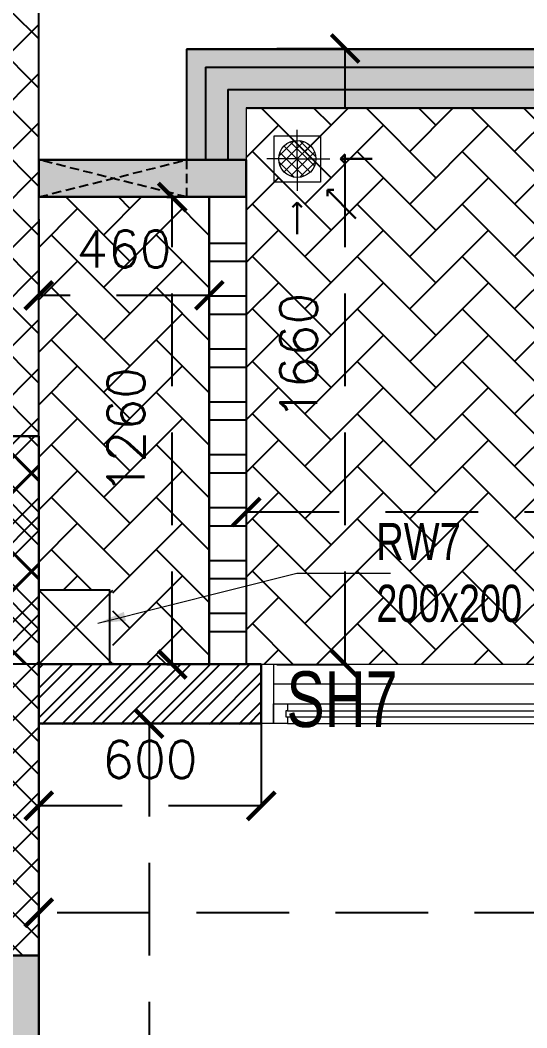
# Model space of a CAD drawing. Header units: millimetres. Extents: x 1180970 to 1231451, y -5737889 to -5695638.
# Drawn here: x 1186583 to 1187949, y -5710894 to -5708177 of the extents above; entities that cross this region are included whole.
import ezdxf

# ---------------------------------------------------------------- set-up
doc = ezdxf.new("R2010")
doc.units = ezdxf.units.MM
doc.header["$LTSCALE"] = 1000
doc.header["$MEASUREMENT"] = 0
for name, pattern in [('3BHK-A$1$AUDIT_D_120904163729-0', [0]), ('3BHK-A$2$HIDDEN', [0.375, 0.25, -0.125]), ('AUDIT_D_120904163729-0', [0]), ('T8(T9 IS SIMILAR) - GROUND FLOOR - DIMENSION & TEXTING$0$AUDIT_D_120904163729-0', [0]), ('T8(T9 IS SIMILAR) - GROUND FLOOR - DIMENSION & TEXTING$0$HIDDEN', [0.375, 0.25, -0.125]), ('T8(T9 IS SIMILAR) - GROUND FLOOR ELEVATION$0$AUDIT_D_120904163729-0', [0])]:
    doc.linetypes.add(name, pattern=pattern)
doc.layers.get('0').update_dxf_attribs({"linetype": 'AUDIT_D_120904163729-0'})
for name, color, linetype in [('3BHK-A$1$$1$CUT-OUT', 49, 'Continuous'), ('3BHK-A$1$A-DECK SUNK 125', 8, 'Continuous'), ('3BHK-A$1$A-Elev Feature-Chajja', 13, 'Continuous'), ('3BHK-A$1$A-HATCH -160', 251, '3BHK-A$1$AUDIT_D_120904163729-0'), ('3BHK-A$1$CUT-OUT', 49, 'Continuous'), ('3BHK-A$1$ELE 1', 1, 'Continuous'), ('T8(T9 IS SIMILAR) - GROUND FLOOR - DIMENSION & TEXTING$0$A-DIMENSIONS', 2, 'T8(T9 IS SIMILAR) - GROUND FLOOR - DIMENSION & TEXTING$0$HIDDEN'), ('T8(T9 IS SIMILAR) - GROUND FLOOR - DIMENSION & TEXTING$0$A-RWS NOS.', 1, 'T8(T9 IS SIMILAR) - GROUND FLOOR - DIMENSION & TEXTING$0$AUDIT_D_120904163729-0'), ('T8(T9 IS SIMILAR) - GROUND FLOOR ELEVATION$0$A-WALL HATCH', 252, 'T8(T9 IS SIMILAR) - GROUND FLOOR ELEVATION$0$AUDIT_D_120904163729-0'), ('T8(T9 IS SIMILAR) - GROUND FLOOR ELEVATION$0$A-WALL-FEATURES', 6, 'T8(T9 IS SIMILAR) - GROUND FLOOR ELEVATION$0$AUDIT_D_120904163729-0'), ('T8(T9 IS SIMILAR) - GROUND FLOOR$0$$0$A-DECK SUNK 125', 8, 'Continuous'), ('T8(T9 IS SIMILAR) - GROUND FLOOR$1$STAIRS', 1, 'Continuous')]:
    doc.layers.add(name, color=color, linetype=linetype)
for name, color, linetype, lineweight in [('3BHK-A$1$D&W', 8, 'Continuous', 25), ('3BHK-A$1$Ele', 8, 'Continuous', 15), ('3BHK-A$1$Window', 4, 'Continuous', 20), ('3BHK-A$2$a-TOI-fixtures', 251, 'Continuous', 0), ('3BHK-A$2$A-WALL- 160', 6, 'Continuous', 30), ('T8 - GROUND FLOOR CORE$0$a-Text', 4, 'Continuous', 0), ('T8(T9 IS SIMILAR) - GROUND FLOOR - DIMENSION & TEXTING$0$R0-18-10-2014-T1-1st Podium Floor Plan$0$Text', 2, 'Continuous', 0), ('T8(T9 IS SIMILAR) - GROUND FLOOR$0$D&W', 8, 'Continuous', 25)]:
    doc.layers.add(name, color=color, linetype=linetype, lineweight=lineweight)
doc.styles.add('3BHK-A$1$Romans 1', font='romans.shx', dxfattribs={"height": 100})
doc.styles.add('T8 - GROUND FLOOR CORE$0$ARIAL ARROW', font='swisscl.ttf')
doc.styles.add('T8(T9 IS SIMILAR) - GROUND FLOOR - DIMENSION & TEXTING$0$ARIAL ARROW', font='swisscl.ttf')
doc.styles.add('T8(T9 IS SIMILAR) - GROUND FLOOR - DIMENSION & TEXTING$0$Romans 1', font='romans.shx', dxfattribs={"height": 100})
doc.styles.add('T8(T9 IS SIMILAR) - GROUND FLOOR - DIMENSION & TEXTING$0$Tahoma', font='tahoma.ttf')
doc.dimstyles.new('3BHK-A$1$ALPINE S', dxfattribs={"dimscale": 0, "dimtxt": 100, "dimasz": 75, "dimexe": 0, "dimexo": 0, "dimgap": 75, "dimtad": 1, "dimdec": 0, "dimzin": 0, "dimdsep": 46, "dimtxsty": '3BHK-A$1$Romans 1', "dimblk": '3BHK-A$1$_ArchTick', "dimcen": 0.09, "dimclrd": 256, "dimclre": 256, "dimclrt": 7, "dimadec": 0, "dimazin": 0, "dimtfac": 1, "dimtdec": 0, "dimtofl": 0, "dimtmove": 1, "dimatfit": 0, "dimldrblk": '3BHK-A$1$_Open90', "dimfxl": 1, "dimtolj": 1, "dimtzin": 0, "dimarcsym": 0})
doc.dimstyles.new('T8(T9 IS SIMILAR) - GROUND FLOOR - DIMENSION & TEXTING$0$ALPINE S', dxfattribs={"dimscale": 0, "dimtxt": 100, "dimasz": 75, "dimexe": 0, "dimexo": 0, "dimgap": 75, "dimtad": 1, "dimdec": 0, "dimzin": 0, "dimdsep": 46, "dimtxsty": 'T8(T9 IS SIMILAR) - GROUND FLOOR - DIMENSION & TEXTING$0$Romans 1', "dimblk": 'T8(T9 IS SIMILAR) - GROUND FLOOR - DIMENSION & TEXTING$0$_ArchTick', "dimcen": 0.09, "dimclrd": 256, "dimclre": 256, "dimclrt": 7, "dimadec": 0, "dimazin": 0, "dimtfac": 1, "dimtdec": 0, "dimtofl": 0, "dimtmove": 1, "dimatfit": 0, "dimldrblk": 'T8(T9 IS SIMILAR) - GROUND FLOOR - DIMENSION & TEXTING$0$_Open90', "dimfxl": 1, "dimtolj": 1, "dimtzin": 0, "dimarcsym": 0})
doc.dimstyles.new('T8(T9 IS SIMILAR) - GROUND FLOOR - DIMENSION & TEXTING$0$SAMATA STD', dxfattribs={"dimtxt": 100, "dimasz": 50, "dimexe": 50, "dimexo": 50, "dimgap": 10, "dimtad": 0, "dimdec": 0, "dimrnd": 5, "dimzin": 0, "dimdsep": 46, "dimtxsty": 'T8(T9 IS SIMILAR) - GROUND FLOOR - DIMENSION & TEXTING$0$Tahoma', "dimblk": 'T8(T9 IS SIMILAR) - GROUND FLOOR - DIMENSION & TEXTING$0$_Origin2', "dimcen": -50, "dimdle": 50, "dimclrd": 7, "dimclre": 7, "dimclrt": 7, "dimadec": 0, "dimazin": 0, "dimtfac": 1, "dimtdec": 0, "dimtmove": 1, "dimatfit": 3, "dimfxl": 150, "dimtfill": 1, "dimtolj": 1, "dimtzin": 0, "dimlwd": -1, "dimlwe": -1, "dimarcsym": 0})

# ---------------------------------------------------------------- blocks, each defined once
blk = doc.blocks.new('3BHK-A$1$2400')
at = {"layer": '3BHK-A$1$Window', "color": 1, "lineweight": 13}
for p, q in [((1151176.5, -5692111.9), (1148842.5, -5692111.9)), ((1149607.5, -5692111.9), (1148880, -5692111.9)), ((1149607.5, -5692165.3), (1148880, -5692165.3)), ((1150373.7, -5692165.3), (1149645, -5692165.3)), ((1150411.2, -5692165.3), (1151176.5, -5692165.3)), ((1149607.5, -5692218.6), (1148842.5, -5692218.6)), ((1150373.7, -5692218.6), (1149645, -5692218.6)), ((1151139, -5692218.6), (1150411.2, -5692218.6)), ((1150373.7, -5692271.9), (1148842.5, -5692271.9)), ((1151139, -5692271.9), (1150411.2, -5692271.9))]:
    blk.add_line(p, q, dxfattribs=at)
at = {"layer": '3BHK-A$1$Window', "color": 5, "lineweight": 13}
for p, q in [((1149607.5, -5692142.2), (1148880, -5692142.2)), ((1149607.5, -5692146.7), (1148880, -5692146.7)), ((1150373.7, -5692183.8), (1149645, -5692183.8)), ((1150373.7, -5692200), (1149645, -5692200)), ((1151139, -5692237.2), (1150411.2, -5692237.2)), ((1151139, -5692253.3), (1150411.2, -5692253.3))]:
    blk.add_line(p, q, dxfattribs=at)
at = {"layer": '3BHK-A$1$Window', "color": 4, "lineweight": 13}
for points in [[(1148842.5, -5692111.9), (1148809.5, -5692111.9), (1148809.5, -5692271.9), (1148842.5, -5692271.9)], [(1148880, -5692146.7), (1148880, -5692165.3), (1148842.5, -5692165.3), (1148842.5, -5692111.9), (1148880, -5692111.9), (1148880, -5692142.2), (1148875.5, -5692142.2), (1148875.5, -5692146.7)], [(1149607.5, -5692146.7), (1149607.5, -5692165.3), (1149645, -5692165.3), (1149645, -5692111.9), (1149607.5, -5692111.9), (1149607.5, -5692142.2), (1149612, -5692142.2), (1149612, -5692146.7)], [(1151209.5, -5692111.9), (1151176.5, -5692111.9), (1151176.5, -5692271.9), (1151209.5, -5692271.9)], [(1149645, -5692200), (1149645, -5692218.6), (1149607.5, -5692218.6), (1149607.5, -5692165.3), (1149645, -5692165.3), (1149645, -5692183.8), (1149640.5, -5692183.8), (1149640.5, -5692200)], [(1150373.7, -5692200), (1150373.7, -5692218.6), (1150411.2, -5692218.6), (1150411.2, -5692165.3), (1150373.7, -5692165.3), (1150373.7, -5692183.8), (1150378.2, -5692183.8), (1150378.2, -5692200)], [(1150411.2, -5692253.3), (1150411.2, -5692271.9), (1150373.7, -5692271.9), (1150373.7, -5692218.6), (1150411.2, -5692218.6), (1150411.2, -5692237.2), (1150406.7, -5692237.2), (1150406.7, -5692253.3)], [(1151139, -5692253.3), (1151139, -5692271.9), (1151176.5, -5692271.9), (1151176.5, -5692218.6), (1151139, -5692218.6), (1151139, -5692237.2), (1151143.5, -5692237.2), (1151143.5, -5692253.3)]]:
    blk.add_lwpolyline(points, close=True, dxfattribs=at)
blk = doc.blocks.new('3BHK-A$1$_ArchTick')
at = {"color": 0, "linetype": 'ByBlock', "const_width": 0.15}
blk.add_lwpolyline([(-0.5, -0.5), (0.5, 0.5)], dxfattribs=at)
blk = doc.blocks.new('3BHK-A$1$_Open90')
at = {"color": 0, "linetype": 'ByBlock', "lineweight": -2}
for p, q in [((0, 0), (-1, 0)), ((-0.5, 0.5), (0, 0)), ((0, 0), (-0.5, -0.5))]:
    blk.add_line(p, q, dxfattribs=at)
blk = doc.blocks.new('T8 - GROUND FLOOR CORE')
at = {"layer": 'T8 - GROUND FLOOR CORE$0$a-Text', "linetype": 'ByBlock', "insert": (1187600, -5710084.9, 0.6), "char_height": 150, "width": 3499.366, "attachment_point": 9, "style": 'T8 - GROUND FLOOR CORE$0$ARIAL ARROW'}
blk.add_mtext('SH7', dxfattribs=at)
blk = doc.blocks.new('T8(T9 IS SIMILAR) - GROUND FLOOR ELEVATION')
at = {"layer": 'T8(T9 IS SIMILAR) - GROUND FLOOR ELEVATION$0$A-WALL HATCH', "linetype": 'ByBlock'}
h = blk.add_hatch(dxfattribs=at)
h.set_pattern_fill('ANSI37', color=256, scale=750)
h.set_pattern_definition([(45, (-0.1, -0.21), (-66.2912607, 66.2912607), []), (135, (-0.1, -0.21), (-66.2912607, -66.2912607), [])])
h.paths.add_polyline_path([(1186632.3, -5709913.9), (1186432.3, -5709913.9), (1186432.3, -5708154.2), (1186632.3, -5708154.2)])
h.paths.add_polyline_path([(1190032.3, -5708154), (1190232.6, -5708154), (1190232.6, -5709913.7), (1190032.3, -5709913.7)])
h.paths.add_polyline_path([(1202792.3, -5700405.8), (1202592.3, -5700405.8), (1202592.3, -5701090.3), (1202792.3, -5701090.3)])
h.paths.add_polyline_path([(1209952.2, -5700405.8), (1209752.2, -5700405.8), (1209752.2, -5701092), (1209952.2, -5701092)])
h.paths.add_polyline_path([(1222512.1, -5708154), (1222311.7, -5708154), (1222311.7, -5709913.7), (1222512.1, -5709913.7)])
h.paths.add_polyline_path([(1225912.1, -5709913.9), (1226112.1, -5709913.9), (1226112.1, -5708154.2), (1225912.1, -5708154.2)])
h.paths.add_polyline_path([(1209852.3, -5729369.1), (1210052.3, -5729369.1), (1210052.3, -5728684.2), (1209852.3, -5728684.2)])
h.paths.add_polyline_path([(1202692.1, -5729369.1), (1202492, -5729369.1), (1202492, -5728684.2), (1202692.1, -5728684.2)])
at = {"layer": 'T8(T9 IS SIMILAR) - GROUND FLOOR ELEVATION$0$A-WALL-FEATURES', "linetype": 'ByBlock'}
blk.add_lwpolyline([(1186632.4, -5709913.7), (1186432.4, -5709913.7), (1186432.4, -5708154), (1186632.4, -5708154)], close=True, dxfattribs=at)
blk = doc.blocks.new('T8(T9 IS SIMILAR) - GROUND FLOOR - DIMENSION & TEXTING$0$_ArchTick')
at = {"color": 0, "linetype": 'ByBlock', "const_width": 0.15}
blk.add_lwpolyline([(-0.5, -0.5), (0.5, 0.5)], dxfattribs=at)
blk = doc.blocks.new('*D547')
at = {"layer": 'T8(T9 IS SIMILAR) - GROUND FLOOR - DIMENSION & TEXTING$0$A-DIMENSIONS', "linetype": 'T8(T9 IS SIMILAR) - GROUND FLOOR - DIMENSION & TEXTING$0$HIDDEN', "lineweight": -2, "transparency": 16777216}
for p, q in [((1187192.6, -5709788.3), (1187192.6, -5709502.9)), ((1190032.6, -5709788.3), (1190032.6, -5709502.9))]:
    blk.add_line(p, q, dxfattribs=at)
at = {"layer": 'T8(T9 IS SIMILAR) - GROUND FLOOR - DIMENSION & TEXTING$0$A-DIMENSIONS', "lineweight": -2, "transparency": 16777216}
blk.add_line((1187192.6, -5709502.9), (1190032.6, -5709502.9), dxfattribs=at)
at = {"layer": 'T8(T9 IS SIMILAR) - GROUND FLOOR - DIMENSION & TEXTING$0$A-DIMENSIONS', "linetype": 'ByBlock', "lineweight": -2, "transparency": 16777216, "xscale": 75, "yscale": 75, "zscale": 75, "rotation": 180}
blk.add_blockref('T8(T9 IS SIMILAR) - GROUND FLOOR - DIMENSION & TEXTING$0$_ArchTick', (1187192.6, -5709502.9), dxfattribs=at)
at = {"layer": 'T8(T9 IS SIMILAR) - GROUND FLOOR - DIMENSION & TEXTING$0$A-DIMENSIONS', "linetype": 'ByBlock', "lineweight": -2, "transparency": 16777216, "xscale": 75, "yscale": 75, "zscale": 75}
blk.add_blockref('T8(T9 IS SIMILAR) - GROUND FLOOR - DIMENSION & TEXTING$0$_ArchTick', (1190032.6, -5709502.9), dxfattribs=at)
at = {"layer": 'T8(T9 IS SIMILAR) - GROUND FLOOR - DIMENSION & TEXTING$0$A-DIMENSIONS', "color": 7, "linetype": 'ByBlock', "transparency": 16777216, "insert": (1188612.6, -5709377.9), "char_height": 100, "attachment_point": 5, "style": 'T8(T9 IS SIMILAR) - GROUND FLOOR - DIMENSION & TEXTING$0$Romans 1'}
blk.add_mtext('\\A1;2840', dxfattribs=at)
blk = doc.blocks.new('T8(T9 IS SIMILAR) - GROUND FLOOR - DIMENSION & TEXTING$0$_Open90')
at = {"color": 0, "linetype": 'ByBlock', "lineweight": -2}
for p, q in [((-0.5, 0.5), (0, 0)), ((0, 0), (-1, 0)), ((0, 0), (-0.5, -0.5))]:
    blk.add_line(p, q, dxfattribs=at)
blk = doc.blocks.new('*D548')
at = {"layer": 'T8(T9 IS SIMILAR) - GROUND FLOOR - DIMENSION & TEXTING$0$A-DIMENSIONS', "linetype": 'T8(T9 IS SIMILAR) - GROUND FLOOR - DIMENSION & TEXTING$0$HIDDEN', "lineweight": -2, "transparency": 16777216}
for p, q in [((1187274.3, -5708253.4), (1187458.8, -5708253.4)), ((1187274.3, -5709913.9), (1187458.8, -5709913.9))]:
    blk.add_line(p, q, dxfattribs=at)
at = {"layer": 'T8(T9 IS SIMILAR) - GROUND FLOOR - DIMENSION & TEXTING$0$A-DIMENSIONS', "lineweight": -2, "transparency": 16777216}
blk.add_line((1187458.8, -5709913.9), (1187458.8, -5708253.4), dxfattribs=at)
at = {"layer": 'T8(T9 IS SIMILAR) - GROUND FLOOR - DIMENSION & TEXTING$0$A-DIMENSIONS', "linetype": 'ByBlock', "lineweight": -2, "transparency": 16777216, "xscale": 75, "yscale": 75, "zscale": 75}
for p, rotation in [((1187458.8, -5708253.4), 90), ((1187458.8, -5709913.9), 270)]:
    blk.add_blockref('T8(T9 IS SIMILAR) - GROUND FLOOR - DIMENSION & TEXTING$0$_ArchTick', p, dxfattribs=dict(at, rotation=rotation))
at = {"layer": 'T8(T9 IS SIMILAR) - GROUND FLOOR - DIMENSION & TEXTING$0$A-DIMENSIONS', "color": 7, "linetype": 'ByBlock', "transparency": 16777216, "insert": (1187333.8, -5709083.6), "char_height": 100, "attachment_point": 5, "rotation": 90, "style": 'T8(T9 IS SIMILAR) - GROUND FLOOR - DIMENSION & TEXTING$0$Romans 1'}
blk.add_mtext('\\A1;1660', dxfattribs=at)
blk = doc.blocks.new('*D549')
at = {"layer": 'T8(T9 IS SIMILAR) - GROUND FLOOR - DIMENSION & TEXTING$0$A-DIMENSIONS', "linetype": 'T8(T9 IS SIMILAR) - GROUND FLOOR - DIMENSION & TEXTING$0$HIDDEN', "lineweight": -2, "transparency": 16777216}
for p, q in [((1186632.6, -5708713.8), (1186632.6, -5708919.2)), ((1187092.6, -5708713.8), (1187092.6, -5708919.2))]:
    blk.add_line(p, q, dxfattribs=at)
at = {"layer": 'T8(T9 IS SIMILAR) - GROUND FLOOR - DIMENSION & TEXTING$0$A-DIMENSIONS', "lineweight": -2, "transparency": 16777216}
blk.add_line((1187092.6, -5708919.2), (1186632.6, -5708919.2), dxfattribs=at)
at = {"layer": 'T8(T9 IS SIMILAR) - GROUND FLOOR - DIMENSION & TEXTING$0$A-DIMENSIONS', "linetype": 'ByBlock', "lineweight": -2, "transparency": 16777216, "xscale": 75, "yscale": 75, "zscale": 75, "rotation": 180}
blk.add_blockref('T8(T9 IS SIMILAR) - GROUND FLOOR - DIMENSION & TEXTING$0$_ArchTick', (1186632.6, -5708919.2), dxfattribs=at)
at = {"layer": 'T8(T9 IS SIMILAR) - GROUND FLOOR - DIMENSION & TEXTING$0$A-DIMENSIONS', "linetype": 'ByBlock', "lineweight": -2, "transparency": 16777216, "xscale": 75, "yscale": 75, "zscale": 75}
blk.add_blockref('T8(T9 IS SIMILAR) - GROUND FLOOR - DIMENSION & TEXTING$0$_ArchTick', (1187092.6, -5708919.2), dxfattribs=at)
at = {"layer": 'T8(T9 IS SIMILAR) - GROUND FLOOR - DIMENSION & TEXTING$0$A-DIMENSIONS', "color": 7, "linetype": 'ByBlock', "transparency": 16777216, "insert": (1186862.6, -5708794.2), "char_height": 100, "attachment_point": 5, "style": 'T8(T9 IS SIMILAR) - GROUND FLOOR - DIMENSION & TEXTING$0$Romans 1'}
blk.add_mtext('\\A1;460', dxfattribs=at)
blk = doc.blocks.new('*D550')
at = {"layer": 'T8(T9 IS SIMILAR) - GROUND FLOOR - DIMENSION & TEXTING$0$A-DIMENSIONS', "linetype": 'T8(T9 IS SIMILAR) - GROUND FLOOR - DIMENSION & TEXTING$0$HIDDEN', "lineweight": -2, "transparency": 16777216}
for p, q in [((1186977.7, -5708654), (1186992.9, -5708654)), ((1186977.7, -5709913.9), (1186992.9, -5709913.9))]:
    blk.add_line(p, q, dxfattribs=at)
at = {"layer": 'T8(T9 IS SIMILAR) - GROUND FLOOR - DIMENSION & TEXTING$0$A-DIMENSIONS', "lineweight": -2, "transparency": 16777216}
blk.add_line((1186992.9, -5709913.9), (1186992.9, -5708654), dxfattribs=at)
at = {"layer": 'T8(T9 IS SIMILAR) - GROUND FLOOR - DIMENSION & TEXTING$0$A-DIMENSIONS', "linetype": 'ByBlock', "lineweight": -2, "transparency": 16777216, "xscale": 75, "yscale": 75, "zscale": 75}
for p, rotation in [((1186992.9, -5708654), 90), ((1186992.9, -5709913.9), 270)]:
    blk.add_blockref('T8(T9 IS SIMILAR) - GROUND FLOOR - DIMENSION & TEXTING$0$_ArchTick', p, dxfattribs=dict(at, rotation=rotation))
at = {"layer": 'T8(T9 IS SIMILAR) - GROUND FLOOR - DIMENSION & TEXTING$0$A-DIMENSIONS', "color": 7, "linetype": 'ByBlock', "transparency": 16777216, "insert": (1186867.9, -5709283.9), "char_height": 100, "attachment_point": 5, "rotation": 90, "style": 'T8(T9 IS SIMILAR) - GROUND FLOOR - DIMENSION & TEXTING$0$Romans 1'}
blk.add_mtext('\\A1;1260', dxfattribs=at)
blk = doc.blocks.new('*D552')
at = {"layer": 'T8(T9 IS SIMILAR) - GROUND FLOOR - DIMENSION & TEXTING$0$A-DIMENSIONS', "linetype": 'T8(T9 IS SIMILAR) - GROUND FLOOR - DIMENSION & TEXTING$0$HIDDEN', "lineweight": -2, "transparency": 16777216}
for p, q in [((1186632.7, -5710234), (1186632.7, -5710583.6)), ((1189932.8, -5710234), (1189932.8, -5710583.6))]:
    blk.add_line(p, q, dxfattribs=at)
at = {"layer": 'T8(T9 IS SIMILAR) - GROUND FLOOR - DIMENSION & TEXTING$0$A-DIMENSIONS', "lineweight": -2, "transparency": 16777216}
blk.add_line((1189932.8, -5710583.6), (1186632.7, -5710583.6), dxfattribs=at)
at = {"layer": 'T8(T9 IS SIMILAR) - GROUND FLOOR - DIMENSION & TEXTING$0$A-DIMENSIONS', "linetype": 'ByBlock', "lineweight": -2, "transparency": 16777216, "xscale": 75, "yscale": 75, "zscale": 75, "rotation": 180}
blk.add_blockref('T8(T9 IS SIMILAR) - GROUND FLOOR - DIMENSION & TEXTING$0$_ArchTick', (1186632.7, -5710583.6), dxfattribs=at)
at = {"layer": 'T8(T9 IS SIMILAR) - GROUND FLOOR - DIMENSION & TEXTING$0$A-DIMENSIONS', "linetype": 'ByBlock', "lineweight": -2, "transparency": 16777216, "xscale": 75, "yscale": 75, "zscale": 75}
blk.add_blockref('T8(T9 IS SIMILAR) - GROUND FLOOR - DIMENSION & TEXTING$0$_ArchTick', (1189932.8, -5710583.6), dxfattribs=at)
at = {"layer": 'T8(T9 IS SIMILAR) - GROUND FLOOR - DIMENSION & TEXTING$0$A-DIMENSIONS', "color": 7, "linetype": 'ByBlock', "transparency": 16777216, "insert": (1188282.7, -5710458.6), "char_height": 100, "attachment_point": 5, "style": 'T8(T9 IS SIMILAR) - GROUND FLOOR - DIMENSION & TEXTING$0$Romans 1'}
blk.add_mtext('\\A1;3300', dxfattribs=at)
blk = doc.blocks.new('*D563')
at = {"layer": 'T8(T9 IS SIMILAR) - GROUND FLOOR - DIMENSION & TEXTING$0$A-DIMENSIONS', "linetype": 'T8(T9 IS SIMILAR) - GROUND FLOOR - DIMENSION & TEXTING$0$HIDDEN', "lineweight": -2, "transparency": 16777216}
for p, q in [((1186632.7, -5710073.9), (1186632.7, -5710295.3)), ((1187232.7, -5710073.7), (1187232.7, -5710295.3))]:
    blk.add_line(p, q, dxfattribs=at)
at = {"layer": 'T8(T9 IS SIMILAR) - GROUND FLOOR - DIMENSION & TEXTING$0$A-DIMENSIONS', "lineweight": -2, "transparency": 16777216}
blk.add_line((1187232.7, -5710295.3), (1186632.7, -5710295.3), dxfattribs=at)
at = {"layer": 'T8(T9 IS SIMILAR) - GROUND FLOOR - DIMENSION & TEXTING$0$A-DIMENSIONS', "linetype": 'ByBlock', "lineweight": -2, "transparency": 16777216, "xscale": 75, "yscale": 75, "zscale": 75, "rotation": 180}
blk.add_blockref('T8(T9 IS SIMILAR) - GROUND FLOOR - DIMENSION & TEXTING$0$_ArchTick', (1186632.7, -5710295.3), dxfattribs=at)
at = {"layer": 'T8(T9 IS SIMILAR) - GROUND FLOOR - DIMENSION & TEXTING$0$A-DIMENSIONS', "linetype": 'ByBlock', "lineweight": -2, "transparency": 16777216, "xscale": 75, "yscale": 75, "zscale": 75}
blk.add_blockref('T8(T9 IS SIMILAR) - GROUND FLOOR - DIMENSION & TEXTING$0$_ArchTick', (1187232.7, -5710295.3), dxfattribs=at)
at = {"layer": 'T8(T9 IS SIMILAR) - GROUND FLOOR - DIMENSION & TEXTING$0$A-DIMENSIONS', "color": 7, "linetype": 'ByBlock', "transparency": 16777216, "insert": (1186932.7, -5710170.3), "char_height": 100, "attachment_point": 5, "style": 'T8(T9 IS SIMILAR) - GROUND FLOOR - DIMENSION & TEXTING$0$Romans 1'}
blk.add_mtext('\\A1;600', dxfattribs=at)
blk = doc.blocks.new('*D534')
at = {"layer": 'T8(T9 IS SIMILAR) - GROUND FLOOR - DIMENSION & TEXTING$0$A-DIMENSIONS', "linetype": 'T8(T9 IS SIMILAR) - GROUND FLOOR - DIMENSION & TEXTING$0$HIDDEN', "lineweight": -2, "transparency": 16777216}
for p, q in [((1187097.1, -5710073.7), (1186930.2, -5710073.7)), ((1187097.1, -5714748.5), (1186930.2, -5714748.5))]:
    blk.add_line(p, q, dxfattribs=at)
at = {"layer": 'T8(T9 IS SIMILAR) - GROUND FLOOR - DIMENSION & TEXTING$0$A-DIMENSIONS', "lineweight": -2, "transparency": 16777216}
blk.add_line((1186930.2, -5710073.7), (1186930.2, -5714748.5), dxfattribs=at)
at = {"layer": 'T8(T9 IS SIMILAR) - GROUND FLOOR - DIMENSION & TEXTING$0$A-DIMENSIONS', "linetype": 'ByBlock', "lineweight": -2, "transparency": 16777216, "xscale": 75, "yscale": 75, "zscale": 75}
for p, rotation in [((1186930.2, -5710073.7), 90), ((1186930.2, -5714748.5), 270)]:
    blk.add_blockref('T8(T9 IS SIMILAR) - GROUND FLOOR - DIMENSION & TEXTING$0$_ArchTick', p, dxfattribs=dict(at, rotation=rotation))
at = {"layer": 'T8(T9 IS SIMILAR) - GROUND FLOOR - DIMENSION & TEXTING$0$A-DIMENSIONS', "color": 7, "linetype": 'ByBlock', "transparency": 16777216, "insert": (1186805.2, -5712411.1), "char_height": 100, "attachment_point": 5, "rotation": 90, "style": 'T8(T9 IS SIMILAR) - GROUND FLOOR - DIMENSION & TEXTING$0$Romans 1'}
blk.add_mtext('\\A1;4675', dxfattribs=at)
blk = doc.blocks.new('T8(T9 IS SIMILAR) - GROUND FLOOR - DIMENSION & TEXTING$0$_Origin2')
at = {"color": 0, "linetype": 'ByBlock', "lineweight": -2}
blk.add_line((-0.5, 0), (-1, 0), dxfattribs=at)
for radius in [0.5, 0.25]:
    blk.add_circle((0, 0), radius, dxfattribs=at)
blk = doc.blocks.new('3BHK-A$1$A$C1DA736AB')
at = {"layer": '3BHK-A$2$a-TOI-fixtures', "linetype": 'ByBlock'}
for points in [[(117, 0.4, 0), (202.3, 0.4, 0)], [(81.7, -82.8, 0), (158.2, -159.9, 0)], [(0.4, -117, 0), (0.4, -202.3, 0)]]:
    blk.add_leader(points, dimstyle='3BHK-A$1$ALPINE S', override={"dimscale": 1, "dimasz": 25, "dimtad": 0, "dimfxl": 5, "dimtfill": 1, "dimarcsym": 1}, dxfattribs=at)
blk = doc.blocks.new('3BHK-A$1$Type-A-First Floor Plan-bottom-up$0$FLOOR TRAP-flat-6')
at = {"layer": '3BHK-A$2$a-TOI-fixtures'}
h = blk.add_hatch(dxfattribs=at)
h.set_pattern_fill('ACET-2D-_USER', color=256, scale=20, angle=45, style=0, double=1, pattern_type=0)
h.set_pattern_definition([(45, (-789896.981, 5385770.066), (-14.142135624, 14.142135624), []), (135, (-789896.981, 5385770.066), (-14.142135624, -14.142135624), [])])
edge = h.paths.add_edge_path()
edge.add_arc((150, 150), 50, 0, 360)
for q in [(150, 228.6), (67.6, 150), (237.4, 150), (150, 63.6)]:
    blk.add_line((150, 150), q, dxfattribs=at)
blk.add_lwpolyline([(87.5, 212.5), (212.5, 212.5), (212.5, 87.5), (87.5, 87.5)], close=True, dxfattribs=at)
blk.add_circle((150, 150), 50, dxfattribs=at)
at = {"layer": '3BHK-A$2$A-WALL- 160', "linetype": 'ByBlock'}
blk.add_blockref('3BHK-A$1$A$C1DA736AB', (149.6, 149.6, 0), dxfattribs=at)
blk = doc.blocks.new('3BHK-A')
at = {"layer": '3BHK-A$1$A-DECK SUNK 125'}
h = blk.add_hatch(dxfattribs=at)
h.set_pattern_fill('AR-HBONE', color=256, scale=25)
h.set_pattern_definition([(45, (25997.86, -10382.14), (1e-14, 141.4213562), [300, -100]), (135, (26068.57, -10311.43), (1e-14, 141.4213562), [300, -100])])
h.paths.add_polyline_path([(1187192.4, -5708413.7), (1189472.4, -5708413.6), (1189472.4, -5708714), (1190032.4, -5708714), (1190032.4, -5709913.5), (1187192.3, -5709913.5)])
h = blk.add_hatch(dxfattribs=at)
h.set_pattern_fill('AR-HBONE', color=256, scale=25)
edge = h.paths.add_edge_path(flags=17)
edge.add_arc((1186782.7, -5709763.7), 13, 0, 360)
h.paths.add_polyline_path([(1187092.7, -5709913.7), (1186832.7, -5709913.7), (1186832.7, -5709713.7), (1186632.7, -5709713.7), (1186632.7, -5708653.7), (1187092.7, -5708653.7)])
at = {"layer": '3BHK-A$1$A-HATCH -160', "linetype": 'ByBlock'}
h = blk.add_hatch(dxfattribs=at)
h.set_pattern_fill('ZIGZAG', color=256, scale=250)
h.set_pattern_definition([(9e-15, (1e-08, 0), (31.25, 31.25), [31.25, -31.25]), (90, (31.25, 0), (-31.25, 31.25), [31.25, -31.25])])
h.paths.add_polyline_path([(1185182.8, -5714749.5), (1186532.7, -5714749.5), (1186532.7, -5714149.5), (1186632.7, -5714149.5), (1186632.7, -5714749.5), (1188712.7, -5714749.5), (1188712.7, -5714049.5), (1189032.5, -5714049.5), (1189032.5, -5714149.5), (1188812.7, -5714149.5), (1188812.7, -5715449.5), (1189032.5, -5715449.5), (1189032.5, -5715549.5), (1188712.7, -5715549.5), (1188712.7, -5714849.5), (1186632.7, -5714849.5), (1186632.7, -5715664.5), (1186532.7, -5715664.5), (1186532.7, -5714849.5), (1185182.8, -5714849.5)])
h.paths.add_polyline_path([(1185182.8, -5713249.5), (1185782.7, -5713249.5), (1185782.7, -5713149.5), (1185182.8, -5713149.5)])
h.paths.add_polyline_path([(1186532.7, -5710699.5), (1186632.7, -5710699.5), (1186632.7, -5713249.5), (1186532.7, -5713249.5)])
h.paths.add_polyline_path([(1186532.7, -5717399.5), (1186632.7, -5717399.5), (1186632.7, -5716414.5), (1186532.7, -5716414.5)])
h.paths.add_polyline_path([(1194902.2, -5715375), (1194082.3, -5715375), (1194082.3, -5715475), (1194902.2, -5715475)])
h.paths.add_polyline_path([(1195782.2, -5715375), (1196682.2, -5715375), (1196682.2, -5715475), (1195782.2, -5715475)])
h.paths.add_polyline_path([(1194132.5, -5714149.9), (1196532.4, -5714149.9), (1196532.4, -5714049.9), (1194132.5, -5714049.9)])
h.paths.add_polyline_path([(1197432.4, -5711800.2), (1197532.4, -5711800.2), (1197532.4, -5714149.9), (1197432.4, -5714149.9)])
h.paths.add_polyline_path([(1198282.4, -5714149.9), (1198958.7, -5714149.9), (1198958.7, -5714049.9), (1198282.4, -5714049.9)])
h.paths.add_polyline_path([(1196871.9, -5720208.6), (1196082.2, -5720209.7), (1196082.3, -5720109.7), (1196082.2, -5720109.7), (1196182.2, -5720109.7), (1196871.9, -5720108.6)])
h.paths.add_polyline_path([(1193397.2, -5709939.9), (1193882.3, -5709939.6), (1193882.3, -5710040.1), (1193397.3, -5710040.1)])
h.paths.add_polyline_path([(1186632.7, -5708554.7), (1187192.3, -5708554.8), (1187192.3, -5708654.7), (1186632.7, -5708654.7)])
h.paths.add_polyline_path([(1194182.3, -5715724), (1194082.3, -5715724), (1194082.3, -5715474), (1194182.3, -5715474)])
h = blk.add_hatch(dxfattribs=at)
h.set_pattern_fill('ANSI37', color=256, scale=500)
h.set_pattern_definition([(45, (-0.65, 1286.84), (-44.1941738, 44.1941738), []), (135, (-0.65, 1286.84), (-44.1941738, -44.1941738), [])])
h.paths.add_polyline_path([(1186432.8, -5709298.6), (1186632.7, -5709298.6), (1186632.7, -5710698.5), (1186432.9, -5710698.5)])
h = blk.add_hatch(dxfattribs=at)
h.set_pattern_fill('ANSI32', color=256, scale=150)
h.set_pattern_definition([(45, (-0.65, 1285.594), (-39.77475644, 39.77475644), []), (45, (25.864, 1285.594), (-39.77475644, 39.77475644), [])])
h.paths.add_polyline_path([(1186632.7, -5710074.9), (1187232.7, -5710074.9), (1187232.7, -5709914.9), (1186632.7, -5709914.9)])
at = {"color": 5, "linetype": '3BHK-A$2$HIDDEN', "ltscale": 0.1}
for p, q in [((1187032.4, -5708653.7, 0.6), (1186632.7, -5708553.7, 0.6)), ((1186632.7, -5708653.7), (1187032.4, -5708553.7, 0.6))]:
    blk.add_line(p, q, dxfattribs=at)
at = {"color": 5, "linetype": '3BHK-A$2$HIDDEN', "ltscale": 0.1, "elevation": 0.6}
blk.add_lwpolyline([(1187032.4, -5708553.7), (1186632.7, -5708553.7), (1186632.7, -5708653.7), (1187032.4, -5708653.7)], close=True, dxfattribs=at)
at = {"layer": '3BHK-A$1$$1$CUT-OUT', "elevation": 0}
blk.add_lwpolyline([(1187192.3, -5708653.7), (1187192.3, -5709913.7), (1187092.3, -5709913.6), (1187092.4, -5708653.7)], close=True, dxfattribs=at)
blk.add_lwpolyline([(1187092.3, -5709913.7), (1187092.4, -5708653.7)], dxfattribs=at)
at = {"layer": '3BHK-A$1$A-Elev Feature-Chajja', "color": 4, "elevation": 0}
for points in [[(1187192.3, -5708828.1), (1187092.3, -5708828.1), (1187092.3, -5708778.1), (1187192.3, -5708778.1)], [(1187192.3, -5708970.7), (1187092.3, -5708970.7), (1187092.3, -5708920.7), (1187192.3, -5708920.7)], [(1187192.3, -5709113.2), (1187092.3, -5709113.2), (1187092.3, -5709063.2), (1187192.3, -5709063.2)], [(1187192.3, -5709255.8), (1187092.3, -5709255.8), (1187092.3, -5709205.8), (1187192.3, -5709205.8)], [(1187192.3, -5709398.4), (1187092.3, -5709398.4), (1187092.3, -5709348.4), (1187192.3, -5709348.4)], [(1187192.3, -5709540.9), (1187092.3, -5709540.9), (1187092.3, -5709491), (1187192.3, -5709491)], [(1187192.3, -5709683.5), (1187092.3, -5709683.5), (1187092.3, -5709633.5), (1187192.3, -5709633.5)], [(1187192.3, -5709826.1), (1187092.3, -5709826.1), (1187092.3, -5709776.1), (1187192.3, -5709776.1)]]:
    blk.add_lwpolyline(points, close=True, dxfattribs=at)
at = {"layer": '3BHK-A$1$CUT-OUT'}
blk.add_lwpolyline([(1187092.7, -5709913.7), (1186824.7, -5709913.7), (1186824.7, -5709713.7), (1186632.7, -5709713.7), (1186632.7, -5708653.7), (1187092.7, -5708653.7)], close=True, dxfattribs=at)
at = {"layer": '3BHK-A$1$CUT-OUT', "linetype": 'ByBlock', "elevation": 0.6}
blk.add_lwpolyline([(1186632.7, -5709913.7), (1186832.7, -5709713.7)], dxfattribs=at)
at = {"layer": '3BHK-A$1$CUT-OUT', "linetype": 'ByBlock'}
blk.add_lwpolyline([(1186632.7, -5709713.7), (1186832.7, -5709913.7)], dxfattribs=at)
at = {"layer": '3BHK-A$1$D&W', "linetype": 'ByBlock'}
blk.add_line((1187192.4, -5708413.7, 0), (1189472.4, -5708413.7, 0), dxfattribs=at)
at = {"layer": '3BHK-A$1$Ele'}
for p, q in [((1187032.4, -5708253.7, 0), (1189632.4, -5708253.7, 0)), ((1187032.4, -5708253.7, 0), (1187032.4, -5708553.7, 0.6)), ((1187192.4, -5708413.7, 0), (1189472.4, -5708413.7, 0)), ((1187192.4, -5708413.7, 0), (1187192.4, -5708589.5, 0.6))]:
    blk.add_line(p, q, dxfattribs=at)
at = {"layer": '3BHK-A$1$ELE 1'}
for p, q in [((1187082.4, -5708303.7, 0), (1189582.4, -5708303.7, 0)), ((1187082.4, -5708303.7, 0), (1187082.4, -5708553.5, 0.6)), ((1187142.4, -5708363.7, 0), (1189522.4, -5708363.7, 0)), ((1187142.4, -5708363.7, 0), (1187142.4, -5708553.5, 0.6))]:
    blk.add_line(p, q, dxfattribs=at)
at = {"layer": '3BHK-A$2$A-WALL- 160', "linetype": 'ByBlock'}
for p, q in [((1186632.7, -5709298.6), (1186432.7, -5709298.6)), ((1186632.7, -5710698.5), (1186632.7, -5709298.6)), ((1187232.7, -5709914.1, 0), (1187232.7, -5710073.7, 0)), ((1187232.7, -5710073.7, 0), (1186632.7, -5710073.7, 0)), ((1186632.7, -5710698.5, 0), (1186132.8, -5710698.5, 0)), ((1186632.7, -5713248.5, 0), (1186632.7, -5710698.5, 0))]:
    blk.add_line(p, q, dxfattribs=at)
blk.add_lwpolyline([(1186632.7, -5708553.6), (1187192.3, -5708553.7), (1187192.3, -5708653.7), (1186632.7, -5708653.7)], close=True, dxfattribs=at)
at = {"layer": '3BHK-A$2$A-WALL- 160', "linetype": 'ByBlock', "elevation": 0}
blk.add_lwpolyline([(1187232.7, -5709913.7), (1186632.8, -5709913.7)], dxfattribs=at)
at = {"layer": '3BHK-A$2$a-TOI-fixtures', "extrusion": (0, 0, -1), "xscale": -1, "zscale": -1}
blk.add_blockref('3BHK-A$1$Type-A-First Floor Plan-bottom-up$0$FLOOR TRAP-flat-6', (-1187179.9, -5708701.1), dxfattribs=at)
at = {"layer": '3BHK-A$2$A-WALL- 160', "linetype": 'ByBlock', "xscale": -1}
blk.add_blockref('3BHK-A$1$2400', (2338442.2, -17801.7, 0), dxfattribs=at)
blk = doc.blocks.new('T8(T9 IS SIMILAR) - GROUND FLOOR')
at = {"layer": 'T8(T9 IS SIMILAR) - GROUND FLOOR$1$STAIRS', "linetype": 'ByBlock', "elevation": 0}
blk.add_lwpolyline([(1187032.3, -5708555.4), (1187032.3, -5708254.9), (1189632.3, -5708254.9), (1189632.3, -5708555.3), (1190032.3, -5708555.2)], dxfattribs=at)
at = {"layer": 'T8(T9 IS SIMILAR) - GROUND FLOOR$0$D&W', "linetype": 'ByBlock'}
for name in ['T8 - GROUND FLOOR CORE', '3BHK-A']:
    blk.add_blockref(name, (0, 0), dxfattribs=at)
blk.add_blockref('T8(T9 IS SIMILAR) - GROUND FLOOR ELEVATION', (0, 0), dxfattribs=at)
at = {"layer": 'T8(T9 IS SIMILAR) - GROUND FLOOR$0$$0$A-DECK SUNK 125'}
h = blk.add_hatch(dxfattribs=at)
h.set_pattern_fill('AR-HBONE', color=256, scale=25)
h.set_pattern_definition([(45, (0.16, -4.76), (1e-14, 141.4213562), [300, -100]), (135, (70.87, 65.95), (1e-14, 141.4213562), [300, -100])])
h.paths.add_polyline_path([(1222512.2, -5708718.7), (1222512.1, -5708555.2), (1222912.3, -5708555.2), (1222912.3, -5708254.9), (1225512.4, -5708254.9), (1225512.4, -5708558.5), (1225352.5, -5708558.5), (1225352.4, -5708418.4), (1223072.4, -5708418.3), (1223072.4, -5708718.7)])
h.paths.add_polyline_path([(1222311.9, -5709227.6), (1221911.8, -5709227.6), (1221911.8, -5708928.3), (1218987.3, -5708928.6), (1218987.2, -5709943.6), (1219147.6, -5709943.5), (1219147.3, -5709093.5), (1221752.1, -5709093.5), (1221752.1, -5709392.6), (1222312, -5709392.6)])
h.paths.add_polyline_path([(1206347.5, -5700669.5), (1206347.5, -5700506.2), (1209277.5, -5700506.2), (1209277.5, -5701091.8), (1209117.5, -5701091.8), (1209117.5, -5700669.5)])
h.paths.add_polyline_path([(1206197.4, -5700669.5), (1206197.4, -5700509.3), (1203267.4, -5700509.3), (1203267.4, -5701091.7), (1203427.4, -5701091.9), (1203427.4, -5700669.5)])
h.paths.add_polyline_path([(1190232.9, -5709392.6), (1190232.9, -5709232.6), (1190632.9, -5709232.6), (1190632.9, -5708933.3), (1193557.7, -5708934.1), (1193557.8, -5709943.6), (1193397.4, -5709943.5), (1193397.7, -5709093.5), (1190792.9, -5709093.4), (1190792.9, -5709392.6)])
h.paths.add_polyline_path([(1190032.5, -5708718.7), (1190032.5, -5708558.7), (1189632.5, -5708558.6), (1189632.5, -5708258.3), (1187032.5, -5708258.2), (1187032.5, -5708558.7), (1187192.5, -5708558.7), (1187192.5, -5708418.4), (1189472.5, -5708418.3), (1189472.5, -5708718.7)])
h.paths.add_polyline_path([(1203267.4, -5728688.6), (1203427.4, -5728688.6), (1203427.4, -5729114.1), (1206197.4, -5729114.1), (1206197.4, -5729274.1), (1203267.4, -5729274.1)])
blk = doc.blocks.new('T8(T9 IS SIMILAR) - GROUND FLOOR - DIMENSION & TEXTING')
at = {"layer": 'T8(T9 IS SIMILAR) - GROUND FLOOR - DIMENSION & TEXTING$0$A-RWS NOS.', "linetype": 'ByBlock', "insert": (1187543, -5709532.6, -0.5), "char_height": 100, "width": 421.109, "attachment_point": 1, "style": 'T8(T9 IS SIMILAR) - GROUND FLOOR - DIMENSION & TEXTING$0$ARIAL ARROW'}
blk.add_mtext('RW7\\P200x200', dxfattribs=at)
at = {"layer": 'T8(T9 IS SIMILAR) - GROUND FLOOR - DIMENSION & TEXTING$0$A-DIMENSIONS', "linetype": 'ByBlock'}
for base, p1, p2, angle, picture, middle in [((1187458.8015, -5708253.3962, 0.4896), (1187274.254, -5709913.8618, 0.4896), (1187274.254, -5708253.3962, -0.0243), 90, '*D548', (1187333.8015, -5709083.629, 0.4896)), ((1186992.9, -5708654, 0.5), (1186977.7, -5709913.9, 0.5), (1186977.7, -5708654), 90, '*D550', (1186867.9, -5709283.9, 0.5)), ((1186632.6, -5708919.2, 0.5), (1187092.6, -5708713.8, 0.5), (1186632.6, -5708713.8, 0.5), 180, '*D549', (1186862.6, -5708794.2, 0.5)), ((1190032.6, -5709502.9, 0.5), (1187192.6, -5709788.3, 0.5), (1190032.6, -5709788.3, 0.5), 180, '*D547', (1188612.6, -5709377.9, 0.5)), ((1186930.2, -5714748.5, 0.5), (1187097.1, -5710073.7, 1), (1187097.1, -5714748.5, 1), 90, '*D534', (1186805.2, -5712411.1, 0.5)), ((1186632.7, -5710295.3, 0.5), (1187232.7, -5710073.7, 0.5), (1186632.7, -5710073.9, 0.5), 180, '*D563', (1186932.7, -5710170.3, 0.5)), ((1186632.7, -5710583.6, 0.5), (1189932.8, -5710234, 0), (1186632.7, -5710234, 0.5), 180, '*D552', (1188282.7, -5710458.6, 0.5))]:
    dim = blk.add_linear_dim(base=base, p1=p1, p2=p2, angle=angle, dimstyle='T8(T9 IS SIMILAR) - GROUND FLOOR - DIMENSION & TEXTING$0$ALPINE S', override={"dimscale": 1, "dimfxl": 5, "dimarcsym": 1}, dxfattribs=at)
    dim.commit()
    dim.dimension.update_dxf_attribs({"geometry": picture, "text_midpoint": middle})
at = {"layer": 'T8(T9 IS SIMILAR) - GROUND FLOOR - DIMENSION & TEXTING$0$R0-18-10-2014-T1-1st Podium Floor Plan$0$Text'}
blk.add_leader([(1186792.4, -5709802.7, -0.5), (1187328.9, -5709667.7, -0.5), (1187581.1, -5709667.7, -0.5)], dimstyle='T8(T9 IS SIMILAR) - GROUND FLOOR - DIMENSION & TEXTING$0$SAMATA STD', override={"dimasz": 75, "dimclrd": 2, "dimfxlon": 1, "dimarcsym": 1}, dxfattribs=at)

msp = doc.modelspace()

# ---------------------------------------------------------------- block references
at = {"linetype": 'ByBlock'}
msp.add_blockref('T8(T9 IS SIMILAR) - GROUND FLOOR', (0, 0), dxfattribs=at)

# ---------------------------------------------------------------- next in the draw order: block references
msp.add_blockref('T8(T9 IS SIMILAR) - GROUND FLOOR - DIMENSION & TEXTING', (0, 0), dxfattribs=at)

doc.saveas('drawing.dxf')
